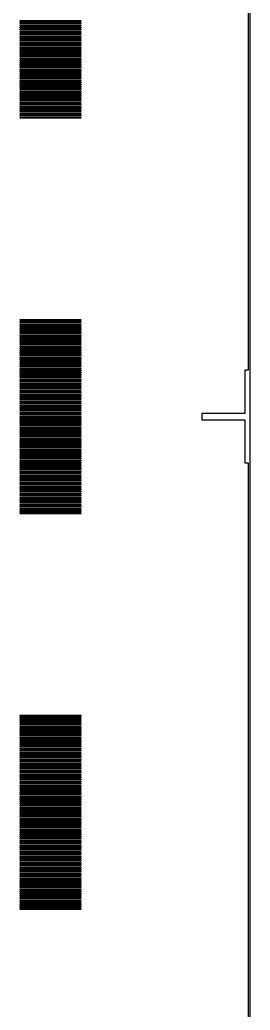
# Model space of a CAD drawing. Extents: x 0 to 54, y 0 to 90.
# Drawn here: x 48.8 to 54.05, y 45 to 67.53 of the extents above; entities that cross this region are included whole.
import ezdxf

# ---------------------------------------------------------------- set-up
doc = ezdxf.new("R2010")
doc.units = 0

msp = doc.modelspace()

# ---------------------------------------------------------------- linework, layer by layer
for p, q in [((54, 90), (54, 59.5547)), ((54.05, -0.04999), (54.05, 90.05)), ((50.2, 67.505), (48.8, 67.505)), ((48.8, 67.505), (48.8, 67.495)), ((48.8, 67.495), (50.2, 67.495)), ((50.2, 67.455), (48.8, 67.455)), ((48.8, 67.455), (48.8, 67.445)), ((48.8, 67.445), (50.2, 67.445)), ((50.2, 67.405), (48.8, 67.405)), ((48.8, 67.405), (48.8, 67.395)), ((48.8, 67.395), (50.2, 67.395)), ((50.2, 67.355), (48.8, 67.355)), ((48.8, 67.355), (48.8, 67.345)), ((50.2, 67.495), (50.2, 67.505)), ((50.2, 67.445), (50.2, 67.455)), ((50.2, 67.395), (50.2, 67.405)), ((50.2, 67.345), (50.2, 67.355)), ((48.8, 67.345), (50.2, 67.345)), ((50.2, 67.305), (48.8, 67.305)), ((48.8, 67.305), (48.8, 67.295)), ((48.8, 67.295), (50.2, 67.295)), ((50.2, 67.255), (48.8, 67.255)), ((48.8, 67.255), (48.8, 67.245)), ((48.8, 67.245), (50.2, 67.245)), ((50.2, 67.205), (48.8, 67.205)), ((48.8, 67.205), (48.8, 67.195)), ((48.8, 67.195), (50.2, 67.195)), ((50.2, 67.155), (48.8, 67.155)), ((48.8, 67.155), (48.8, 67.145)), ((48.8, 67.145), (50.2, 67.145)), ((50.2, 67.295), (50.2, 67.305)), ((50.2, 67.245), (50.2, 67.255)), ((50.2, 67.195), (50.2, 67.205)), ((50.2, 67.145), (50.2, 67.155)), ((50.2, 67.105), (48.8, 67.105)), ((48.8, 67.105), (48.8, 67.095)), ((48.8, 67.095), (50.2, 67.095)), ((50.2, 67.055), (48.8, 67.055)), ((48.8, 67.055), (48.8, 67.045)), ((48.8, 67.045), (50.2, 67.045)), ((50.2, 67.005), (48.8, 67.005)), ((48.8, 67.005), (48.8, 66.995)), ((48.8, 66.995), (50.2, 66.995)), ((50.2, 66.955), (48.8, 66.955)), ((48.8, 66.955), (48.8, 66.945)), ((48.8, 66.945), (50.2, 66.945)), ((50.2, 66.905), (48.8, 66.905)), ((48.8, 66.905), (48.8, 66.895)), ((50.2, 67.095), (50.2, 67.105)), ((50.2, 67.045), (50.2, 67.055)), ((50.2, 66.995), (50.2, 67.005)), ((50.2, 66.945), (50.2, 66.955)), ((50.2, 66.895), (50.2, 66.905)), ((48.8, 66.895), (50.2, 66.895)), ((50.2, 66.855), (48.8, 66.855)), ((48.8, 66.855), (48.8, 66.845)), ((48.8, 66.845), (50.2, 66.845)), ((50.2, 66.805), (48.8, 66.805)), ((48.8, 66.805), (48.8, 66.795)), ((48.8, 66.795), (50.2, 66.795)), ((50.2, 66.755), (48.8, 66.755)), ((48.8, 66.755), (48.8, 66.745)), ((48.8, 66.745), (50.2, 66.745)), ((50.2, 66.705), (48.8, 66.705)), ((48.8, 66.705), (48.8, 66.695)), ((48.8, 66.695), (50.2, 66.695)), ((50.2, 66.845), (50.2, 66.855)), ((50.2, 66.795), (50.2, 66.805)), ((50.2, 66.745), (50.2, 66.755)), ((50.2, 66.695), (50.2, 66.705)), ((50.2, 66.655), (48.8, 66.655)), ((48.8, 66.655), (48.8, 66.645)), ((48.8, 66.645), (50.2, 66.645)), ((50.2, 66.605), (48.8, 66.605)), ((48.8, 66.605), (48.8, 66.595)), ((48.8, 66.595), (50.2, 66.595)), ((50.2, 66.555), (48.8, 66.555)), ((48.8, 66.555), (48.8, 66.545)), ((48.8, 66.545), (50.2, 66.545)), ((50.2, 66.505), (48.8, 66.505)), ((48.8, 66.505), (48.8, 66.495)), ((48.8, 66.495), (50.2, 66.495)), ((50.2, 66.455), (48.8, 66.455)), ((48.8, 66.455), (48.8, 66.445)), ((50.2, 66.645), (50.2, 66.655)), ((50.2, 66.595), (50.2, 66.605)), ((50.2, 66.545), (50.2, 66.555)), ((50.2, 66.495), (50.2, 66.505)), ((50.2, 66.445), (50.2, 66.455)), ((48.8, 66.445), (50.2, 66.445)), ((50.2, 66.405), (48.8, 66.405)), ((48.8, 66.405), (48.8, 66.395)), ((48.8, 66.395), (50.2, 66.395)), ((50.2, 66.355), (48.8, 66.355)), ((48.8, 66.355), (48.8, 66.345)), ((48.8, 66.345), (50.2, 66.345)), ((50.2, 66.305), (48.8, 66.305)), ((48.8, 66.305), (48.8, 66.295)), ((48.8, 66.295), (50.2, 66.295)), ((50.2, 66.255), (48.8, 66.255)), ((48.8, 66.255), (48.8, 66.245)), ((48.8, 66.245), (50.2, 66.245)), ((50.2, 66.395), (50.2, 66.405)), ((50.2, 66.345), (50.2, 66.355)), ((50.2, 66.295), (50.2, 66.305)), ((50.2, 66.245), (50.2, 66.255)), ((50.2, 66.205), (48.8, 66.205)), ((48.8, 66.205), (48.8, 66.195)), ((48.8, 66.195), (50.2, 66.195)), ((50.2, 66.155), (48.8, 66.155)), ((48.8, 66.155), (48.8, 66.145)), ((48.8, 66.145), (50.2, 66.145)), ((50.2, 66.105), (48.8, 66.105)), ((48.8, 66.105), (48.8, 66.095)), ((48.8, 66.095), (50.2, 66.095)), ((50.2, 66.055), (48.8, 66.055)), ((48.8, 66.055), (48.8, 66.045)), ((48.8, 66.045), (50.2, 66.045)), ((50.2, 66.005), (48.8, 66.005)), ((48.8, 66.005), (48.8, 65.995)), ((50.2, 66.195), (50.2, 66.205)), ((50.2, 66.145), (50.2, 66.155)), ((50.2, 66.095), (50.2, 66.105)), ((50.2, 66.045), (50.2, 66.055)), ((50.2, 65.995), (50.2, 66.005)), ((48.8, 65.995), (50.2, 65.995)), ((50.2, 65.955), (48.8, 65.955)), ((48.8, 65.955), (48.8, 65.945)), ((48.8, 65.945), (50.2, 65.945)), ((50.2, 65.905), (48.8, 65.905)), ((48.8, 65.905), (48.8, 65.895)), ((48.8, 65.895), (50.2, 65.895)), ((50.2, 65.855), (48.8, 65.855)), ((48.8, 65.855), (48.8, 65.845)), ((48.8, 65.845), (50.2, 65.845)), ((50.2, 65.805), (48.8, 65.805)), ((48.8, 65.805), (48.8, 65.795)), ((48.8, 65.795), (50.2, 65.795)), ((50.2, 65.945), (50.2, 65.955)), ((50.2, 65.895), (50.2, 65.905)), ((50.2, 65.845), (50.2, 65.855)), ((50.2, 65.795), (50.2, 65.805)), ((50.2, 65.755), (48.8, 65.755)), ((48.8, 65.755), (48.8, 65.745)), ((48.8, 65.745), (50.2, 65.745)), ((50.2, 65.705), (48.8, 65.705)), ((48.8, 65.705), (48.8, 65.695)), ((48.8, 65.695), (50.2, 65.695)), ((50.2, 65.655), (48.8, 65.655)), ((48.8, 65.655), (48.8, 65.645)), ((48.8, 65.645), (50.2, 65.645)), ((50.2, 65.605), (48.8, 65.605)), ((48.8, 65.605), (48.8, 65.595)), ((48.8, 65.595), (50.2, 65.595)), ((50.2, 65.555), (48.8, 65.555)), ((48.8, 65.555), (48.8, 65.545)), ((50.2, 65.745), (50.2, 65.755)), ((50.2, 65.695), (50.2, 65.705)), ((50.2, 65.645), (50.2, 65.655)), ((50.2, 65.595), (50.2, 65.605)), ((50.2, 65.545), (50.2, 65.555)), ((48.8, 65.545), (50.2, 65.545)), ((50.2, 65.505), (48.8, 65.505)), ((48.8, 65.505), (48.8, 65.495)), ((48.8, 65.495), (50.2, 65.495)), ((50.2, 65.455), (48.8, 65.455)), ((48.8, 65.455), (48.8, 65.445)), ((48.8, 65.445), (50.2, 65.445)), ((50.2, 65.405), (48.8, 65.405)), ((48.8, 65.405), (48.8, 65.395)), ((48.8, 65.395), (50.2, 65.395)), ((50.2, 65.355), (48.8, 65.355)), ((48.8, 65.355), (48.8, 65.345)), ((48.8, 65.345), (50.2, 65.345)), ((50.2, 65.495), (50.2, 65.505)), ((50.2, 65.445), (50.2, 65.455)), ((50.2, 65.395), (50.2, 65.405)), ((50.2, 65.345), (50.2, 65.355)), ((50.2, 65.305), (48.8, 65.305)), ((48.8, 65.305), (48.8, 65.295)), ((48.8, 65.295), (50.2, 65.295)), ((50.2, 65.295), (50.2, 65.305)), ((50.2, 60.705), (48.8, 60.705)), ((48.8, 60.705), (48.8, 60.695)), ((48.8, 60.695), (50.2, 60.695)), ((50.2, 60.655), (48.8, 60.655)), ((48.8, 60.655), (48.8, 60.645)), ((48.8, 60.645), (50.2, 60.645)), ((50.2, 60.605), (48.8, 60.605)), ((48.8, 60.605), (48.8, 60.595)), ((48.8, 60.595), (50.2, 60.595)), ((50.2, 60.695), (50.2, 60.705)), ((50.2, 60.645), (50.2, 60.655)), ((50.2, 60.595), (50.2, 60.605)), ((50.2, 60.555), (48.8, 60.555)), ((48.8, 60.555), (48.8, 60.545)), ((48.8, 60.545), (50.2, 60.545)), ((50.2, 60.505), (48.8, 60.505)), ((48.8, 60.505), (48.8, 60.495)), ((48.8, 60.495), (50.2, 60.495)), ((50.2, 60.455), (48.8, 60.455)), ((48.8, 60.455), (48.8, 60.445)), ((48.8, 60.445), (50.2, 60.445)), ((50.2, 60.405), (48.8, 60.405)), ((48.8, 60.405), (48.8, 60.395)), ((48.8, 60.395), (50.2, 60.395)), ((50.2, 60.545), (50.2, 60.555)), ((50.2, 60.495), (50.2, 60.505)), ((50.2, 60.445), (50.2, 60.455)), ((50.2, 60.395), (50.2, 60.405)), ((50.2, 60.355), (48.8, 60.355)), ((48.8, 60.355), (48.8, 60.345)), ((48.8, 60.345), (50.2, 60.345)), ((50.2, 60.305), (48.8, 60.305)), ((48.8, 60.305), (48.8, 60.295)), ((48.8, 60.295), (50.2, 60.295)), ((50.2, 60.255), (48.8, 60.255)), ((48.8, 60.255), (48.8, 60.245)), ((48.8, 60.245), (50.2, 60.245)), ((50.2, 60.205), (48.8, 60.205)), ((48.8, 60.205), (48.8, 60.195)), ((48.8, 60.195), (50.2, 60.195)), ((50.2, 60.155), (48.8, 60.155)), ((48.8, 60.155), (48.8, 60.145)), ((48.8, 60.145), (50.2, 60.145)), ((50.2, 60.345), (50.2, 60.355)), ((50.2, 60.295), (50.2, 60.305)), ((50.2, 60.245), (50.2, 60.255)), ((50.2, 60.195), (50.2, 60.205)), ((50.2, 60.145), (50.2, 60.155)), ((50.2, 60.105), (48.8, 60.105)), ((48.8, 60.105), (48.8, 60.095)), ((48.8, 60.095), (50.2, 60.095)), ((50.2, 60.055), (48.8, 60.055)), ((48.8, 60.055), (48.8, 60.045)), ((48.8, 60.045), (50.2, 60.045)), ((50.2, 60.005), (48.8, 60.005)), ((48.8, 60.005), (48.8, 59.995)), ((48.8, 59.995), (50.2, 59.995)), ((50.2, 59.955), (48.8, 59.955)), ((48.8, 59.955), (48.8, 59.945)), ((48.8, 59.945), (50.2, 59.945)), ((50.2, 60.095), (50.2, 60.105)), ((50.2, 60.045), (50.2, 60.055)), ((50.2, 59.995), (50.2, 60.005)), ((50.2, 59.945), (50.2, 59.955)), ((50.2, 59.905), (48.8, 59.905)), ((48.8, 59.905), (48.8, 59.895)), ((48.8, 59.895), (50.2, 59.895)), ((50.2, 59.855), (48.8, 59.855)), ((48.8, 59.855), (48.8, 59.845)), ((48.8, 59.845), (50.2, 59.845)), ((50.2, 59.805), (48.8, 59.805)), ((48.8, 59.805), (48.8, 59.795)), ((48.8, 59.795), (50.2, 59.795)), ((50.2, 59.755), (48.8, 59.755)), ((48.8, 59.755), (48.8, 59.745)), ((48.8, 59.745), (50.2, 59.745)), ((50.2, 59.705), (48.8, 59.705)), ((48.8, 59.705), (48.8, 59.695)), ((48.8, 59.695), (50.2, 59.695)), ((50.2, 59.895), (50.2, 59.905)), ((50.2, 59.845), (50.2, 59.855)), ((50.2, 59.795), (50.2, 59.805)), ((50.2, 59.745), (50.2, 59.755)), ((50.2, 59.695), (50.2, 59.705)), ((50.2, 59.655), (48.8, 59.655)), ((48.8, 59.655), (48.8, 59.645)), ((48.8, 59.645), (50.2, 59.645)), ((50.2, 59.605), (48.8, 59.605)), ((48.8, 59.605), (48.8, 59.595)), ((48.8, 59.595), (50.2, 59.595)), ((50.2, 59.555), (48.8, 59.555)), ((48.8, 59.555), (48.8, 59.545)), ((48.8, 59.545), (50.2, 59.545)), ((50.2, 59.505), (48.8, 59.505)), ((48.8, 59.505), (48.8, 59.495)), ((48.8, 59.495), (50.2, 59.495)), ((50.2, 59.645), (50.2, 59.655)), ((50.2, 59.595), (50.2, 59.605)), ((50.2, 59.545), (50.2, 59.555)), ((50.2, 59.495), (50.2, 59.505)), ((54, 59.5547), (53.9297, 59.5547)), ((53.9297, 59.5547), (53.9297, 58.5703)), ((50.2, 59.455), (48.8, 59.455)), ((48.8, 59.455), (48.8, 59.445)), ((48.8, 59.445), (50.2, 59.445)), ((50.2, 59.405), (48.8, 59.405)), ((48.8, 59.405), (48.8, 59.395)), ((48.8, 59.395), (50.2, 59.395)), ((50.2, 59.355), (48.8, 59.355)), ((48.8, 59.355), (48.8, 59.345)), ((48.8, 59.345), (50.2, 59.345)), ((50.2, 59.305), (48.8, 59.305)), ((48.8, 59.305), (48.8, 59.295)), ((48.8, 59.295), (50.2, 59.295)), ((50.2, 59.255), (48.8, 59.255)), ((48.8, 59.255), (48.8, 59.245)), ((48.8, 59.245), (50.2, 59.245)), ((50.2, 59.445), (50.2, 59.455)), ((50.2, 59.395), (50.2, 59.405)), ((50.2, 59.345), (50.2, 59.355)), ((50.2, 59.295), (50.2, 59.305)), ((50.2, 59.245), (50.2, 59.255)), ((50.2, 59.205), (48.8, 59.205)), ((48.8, 59.205), (48.8, 59.195)), ((48.8, 59.195), (50.2, 59.195)), ((50.2, 59.155), (48.8, 59.155)), ((48.8, 59.155), (48.8, 59.145)), ((48.8, 59.145), (50.2, 59.145)), ((50.2, 59.105), (48.8, 59.105)), ((48.8, 59.105), (48.8, 59.095)), ((48.8, 59.095), (50.2, 59.095)), ((50.2, 59.055), (48.8, 59.055)), ((48.8, 59.055), (48.8, 59.045)), ((48.8, 59.045), (50.2, 59.045)), ((50.2, 59.195), (50.2, 59.205)), ((50.2, 59.145), (50.2, 59.155)), ((50.2, 59.095), (50.2, 59.105)), ((50.2, 59.045), (50.2, 59.055)), ((50.2, 59.005), (48.8, 59.005)), ((48.8, 59.005), (48.8, 58.995)), ((48.8, 58.995), (50.2, 58.995)), ((50.2, 58.955), (48.8, 58.955)), ((48.8, 58.955), (48.8, 58.945)), ((48.8, 58.945), (50.2, 58.945)), ((50.2, 58.905), (48.8, 58.905)), ((48.8, 58.905), (48.8, 58.895)), ((48.8, 58.895), (50.2, 58.895)), ((50.2, 58.855), (48.8, 58.855)), ((48.8, 58.855), (48.8, 58.845)), ((48.8, 58.845), (50.2, 58.845)), ((50.2, 58.805), (48.8, 58.805)), ((48.8, 58.805), (48.8, 58.795)), ((48.8, 58.795), (50.2, 58.795)), ((50.2, 58.995), (50.2, 59.005)), ((50.2, 58.945), (50.2, 58.955)), ((50.2, 58.895), (50.2, 58.905)), ((50.2, 58.845), (50.2, 58.855)), ((50.2, 58.795), (50.2, 58.805)), ((50.2, 58.755), (48.8, 58.755)), ((48.8, 58.755), (48.8, 58.745)), ((48.8, 58.745), (50.2, 58.745)), ((50.2, 58.705), (48.8, 58.705)), ((48.8, 58.705), (48.8, 58.695)), ((48.8, 58.695), (50.2, 58.695)), ((50.2, 58.655), (48.8, 58.655)), ((48.8, 58.655), (48.8, 58.645)), ((48.8, 58.645), (50.2, 58.645)), ((50.2, 58.605), (48.8, 58.605)), ((48.8, 58.605), (48.8, 58.595)), ((48.8, 58.595), (50.2, 58.595)), ((50.2, 58.745), (50.2, 58.755)), ((50.2, 58.695), (50.2, 58.705)), ((50.2, 58.645), (50.2, 58.655)), ((50.2, 58.595), (50.2, 58.605)), ((53.9297, 58.5703), (52.9453, 58.5703)), ((52.9453, 58.5703), (52.9453, 58.4297)), ((50.2, 58.555), (48.8, 58.555)), ((48.8, 58.555), (48.8, 58.545)), ((48.8, 58.545), (50.2, 58.545)), ((50.2, 58.505), (48.8, 58.505)), ((48.8, 58.505), (48.8, 58.495)), ((48.8, 58.495), (50.2, 58.495)), ((50.2, 58.455), (48.8, 58.455)), ((48.8, 58.455), (48.8, 58.445)), ((48.8, 58.445), (50.2, 58.445)), ((50.2, 58.405), (48.8, 58.405)), ((48.8, 58.405), (48.8, 58.395)), ((48.8, 58.395), (50.2, 58.395)), ((50.2, 58.355), (48.8, 58.355)), ((48.8, 58.355), (48.8, 58.345)), ((48.8, 58.345), (50.2, 58.345)), ((50.2, 58.545), (50.2, 58.555)), ((50.2, 58.495), (50.2, 58.505)), ((50.2, 58.445), (50.2, 58.455)), ((50.2, 58.395), (50.2, 58.405)), ((50.2, 58.345), (50.2, 58.355)), ((52.9453, 58.4297), (53.9297, 58.4297)), ((53.9297, 58.4297), (53.9297, 57.4453)), ((50.2, 58.305), (48.8, 58.305)), ((48.8, 58.305), (48.8, 58.295)), ((48.8, 58.295), (50.2, 58.295)), ((50.2, 58.255), (48.8, 58.255)), ((48.8, 58.255), (48.8, 58.245)), ((48.8, 58.245), (50.2, 58.245)), ((50.2, 58.205), (48.8, 58.205)), ((48.8, 58.205), (48.8, 58.195)), ((48.8, 58.195), (50.2, 58.195)), ((50.2, 58.155), (48.8, 58.155)), ((48.8, 58.155), (48.8, 58.145)), ((48.8, 58.145), (50.2, 58.145)), ((50.2, 58.295), (50.2, 58.305)), ((50.2, 58.245), (50.2, 58.255)), ((50.2, 58.195), (50.2, 58.205)), ((50.2, 58.145), (50.2, 58.155)), ((50.2, 58.105), (48.8, 58.105)), ((48.8, 58.105), (48.8, 58.095)), ((48.8, 58.095), (50.2, 58.095)), ((50.2, 58.055), (48.8, 58.055)), ((48.8, 58.055), (48.8, 58.045)), ((48.8, 58.045), (50.2, 58.045)), ((50.2, 58.005), (48.8, 58.005)), ((48.8, 58.005), (48.8, 57.995)), ((48.8, 57.995), (50.2, 57.995)), ((50.2, 57.955), (48.8, 57.955)), ((48.8, 57.955), (48.8, 57.945)), ((48.8, 57.945), (50.2, 57.945)), ((50.2, 57.905), (48.8, 57.905)), ((48.8, 57.905), (48.8, 57.895)), ((48.8, 57.895), (50.2, 57.895)), ((50.2, 58.095), (50.2, 58.105)), ((50.2, 58.045), (50.2, 58.055)), ((50.2, 57.995), (50.2, 58.005)), ((50.2, 57.945), (50.2, 57.955)), ((50.2, 57.895), (50.2, 57.905)), ((50.2, 57.855), (48.8, 57.855)), ((48.8, 57.855), (48.8, 57.845)), ((48.8, 57.845), (50.2, 57.845)), ((50.2, 57.805), (48.8, 57.805)), ((48.8, 57.805), (48.8, 57.795)), ((48.8, 57.795), (50.2, 57.795)), ((50.2, 57.755), (48.8, 57.755)), ((48.8, 57.755), (48.8, 57.745)), ((48.8, 57.745), (50.2, 57.745)), ((50.2, 57.705), (48.8, 57.705)), ((48.8, 57.705), (48.8, 57.695)), ((48.8, 57.695), (50.2, 57.695)), ((50.2, 57.845), (50.2, 57.855)), ((50.2, 57.795), (50.2, 57.805)), ((50.2, 57.745), (50.2, 57.755)), ((50.2, 57.695), (50.2, 57.705)), ((50.2, 57.655), (48.8, 57.655)), ((48.8, 57.655), (48.8, 57.645)), ((48.8, 57.645), (50.2, 57.645)), ((50.2, 57.605), (48.8, 57.605)), ((48.8, 57.605), (48.8, 57.595)), ((48.8, 57.595), (50.2, 57.595)), ((50.2, 57.555), (48.8, 57.555)), ((48.8, 57.555), (48.8, 57.545)), ((48.8, 57.545), (50.2, 57.545)), ((50.2, 57.505), (48.8, 57.505)), ((48.8, 57.505), (48.8, 57.495)), ((48.8, 57.495), (50.2, 57.495)), ((50.2, 57.455), (48.8, 57.455)), ((48.8, 57.455), (48.8, 57.445)), ((48.8, 57.445), (50.2, 57.445)), ((50.2, 57.645), (50.2, 57.655)), ((50.2, 57.595), (50.2, 57.605)), ((50.2, 57.545), (50.2, 57.555)), ((50.2, 57.495), (50.2, 57.505)), ((50.2, 57.445), (50.2, 57.455)), ((53.9297, 57.4453), (54, 57.4453)), ((54, 57.4453), (54, 32.5547)), ((50.2, 57.405), (48.8, 57.405)), ((48.8, 57.405), (48.8, 57.395)), ((48.8, 57.395), (50.2, 57.395)), ((50.2, 57.355), (48.8, 57.355)), ((48.8, 57.355), (48.8, 57.345)), ((48.8, 57.345), (50.2, 57.345)), ((50.2, 57.305), (48.8, 57.305)), ((48.8, 57.305), (48.8, 57.295)), ((48.8, 57.295), (50.2, 57.295)), ((50.2, 57.255), (48.8, 57.255)), ((48.8, 57.255), (48.8, 57.245)), ((48.8, 57.245), (50.2, 57.245)), ((50.2, 57.395), (50.2, 57.405)), ((50.2, 57.345), (50.2, 57.355)), ((50.2, 57.295), (50.2, 57.305)), ((50.2, 57.245), (50.2, 57.255)), ((50.2, 57.205), (48.8, 57.205)), ((48.8, 57.205), (48.8, 57.195)), ((48.8, 57.195), (50.2, 57.195)), ((50.2, 57.155), (48.8, 57.155)), ((48.8, 57.155), (48.8, 57.145)), ((48.8, 57.145), (50.2, 57.145)), ((50.2, 57.105), (48.8, 57.105)), ((48.8, 57.105), (48.8, 57.095)), ((48.8, 57.095), (50.2, 57.095)), ((50.2, 57.055), (48.8, 57.055)), ((48.8, 57.055), (48.8, 57.045)), ((48.8, 57.045), (50.2, 57.045)), ((50.2, 57.005), (48.8, 57.005)), ((48.8, 57.005), (48.8, 56.995)), ((48.8, 56.995), (50.2, 56.995)), ((50.2, 57.195), (50.2, 57.205)), ((50.2, 57.145), (50.2, 57.155)), ((50.2, 57.095), (50.2, 57.105)), ((50.2, 57.045), (50.2, 57.055)), ((50.2, 56.995), (50.2, 57.005)), ((50.2, 56.955), (48.8, 56.955)), ((48.8, 56.955), (48.8, 56.945)), ((48.8, 56.945), (50.2, 56.945)), ((50.2, 56.905), (48.8, 56.905)), ((48.8, 56.905), (48.8, 56.895)), ((48.8, 56.895), (50.2, 56.895)), ((50.2, 56.855), (48.8, 56.855)), ((48.8, 56.855), (48.8, 56.845)), ((48.8, 56.845), (50.2, 56.845)), ((50.2, 56.805), (48.8, 56.805)), ((48.8, 56.805), (48.8, 56.795)), ((48.8, 56.795), (50.2, 56.795)), ((50.2, 56.945), (50.2, 56.955)), ((50.2, 56.895), (50.2, 56.905)), ((50.2, 56.845), (50.2, 56.855)), ((50.2, 56.795), (50.2, 56.805)), ((50.2, 56.755), (48.8, 56.755)), ((48.8, 56.755), (48.8, 56.745)), ((48.8, 56.745), (50.2, 56.745)), ((50.2, 56.705), (48.8, 56.705)), ((48.8, 56.705), (48.8, 56.695)), ((48.8, 56.695), (50.2, 56.695)), ((50.2, 56.655), (48.8, 56.655)), ((48.8, 56.655), (48.8, 56.645)), ((48.8, 56.645), (50.2, 56.645)), ((50.2, 56.605), (48.8, 56.605)), ((48.8, 56.605), (48.8, 56.595)), ((48.8, 56.595), (50.2, 56.595)), ((50.2, 56.555), (48.8, 56.555)), ((48.8, 56.555), (48.8, 56.545)), ((48.8, 56.545), (50.2, 56.545)), ((50.2, 56.745), (50.2, 56.755)), ((50.2, 56.695), (50.2, 56.705)), ((50.2, 56.645), (50.2, 56.655)), ((50.2, 56.595), (50.2, 56.605)), ((50.2, 56.545), (50.2, 56.555)), ((50.2, 56.505), (48.8, 56.505)), ((48.8, 56.505), (48.8, 56.495)), ((48.8, 56.495), (50.2, 56.495)), ((50.2, 56.455), (48.8, 56.455)), ((48.8, 56.455), (48.8, 56.445)), ((48.8, 56.445), (50.2, 56.445)), ((50.2, 56.405), (48.8, 56.405)), ((48.8, 56.405), (48.8, 56.395)), ((48.8, 56.395), (50.2, 56.395)), ((50.2, 56.355), (48.8, 56.355)), ((48.8, 56.355), (48.8, 56.345)), ((48.8, 56.345), (50.2, 56.345)), ((50.2, 56.495), (50.2, 56.505)), ((50.2, 56.445), (50.2, 56.455)), ((50.2, 56.395), (50.2, 56.405)), ((50.2, 56.345), (50.2, 56.355)), ((50.2, 56.305), (48.8, 56.305)), ((48.8, 56.305), (48.8, 56.295)), ((48.8, 56.295), (50.2, 56.295)), ((50.2, 56.295), (50.2, 56.305)), ((50.2, 51.705), (48.8, 51.705)), ((48.8, 51.705), (48.8, 51.695)), ((48.8, 51.695), (50.2, 51.695)), ((50.2, 51.655), (48.8, 51.655)), ((48.8, 51.655), (48.8, 51.645)), ((48.8, 51.645), (50.2, 51.645)), ((50.2, 51.605), (48.8, 51.605)), ((48.8, 51.605), (48.8, 51.595)), ((48.8, 51.595), (50.2, 51.595)), ((50.2, 51.695), (50.2, 51.705)), ((50.2, 51.645), (50.2, 51.655)), ((50.2, 51.595), (50.2, 51.605)), ((50.2, 51.555), (48.8, 51.555)), ((48.8, 51.555), (48.8, 51.545)), ((48.8, 51.545), (50.2, 51.545)), ((50.2, 51.505), (48.8, 51.505)), ((48.8, 51.505), (48.8, 51.495)), ((48.8, 51.495), (50.2, 51.495)), ((50.2, 51.455), (48.8, 51.455)), ((48.8, 51.455), (48.8, 51.445)), ((48.8, 51.445), (50.2, 51.445)), ((50.2, 51.405), (48.8, 51.405)), ((48.8, 51.405), (48.8, 51.395)), ((48.8, 51.395), (50.2, 51.395)), ((50.2, 51.545), (50.2, 51.555)), ((50.2, 51.495), (50.2, 51.505)), ((50.2, 51.445), (50.2, 51.455)), ((50.2, 51.395), (50.2, 51.405)), ((50.2, 51.355), (48.8, 51.355)), ((48.8, 51.355), (48.8, 51.345)), ((48.8, 51.345), (50.2, 51.345)), ((50.2, 51.305), (48.8, 51.305)), ((48.8, 51.305), (48.8, 51.295)), ((48.8, 51.295), (50.2, 51.295)), ((50.2, 51.255), (48.8, 51.255)), ((48.8, 51.255), (48.8, 51.245)), ((48.8, 51.245), (50.2, 51.245)), ((50.2, 51.205), (48.8, 51.205)), ((48.8, 51.205), (48.8, 51.195)), ((48.8, 51.195), (50.2, 51.195)), ((50.2, 51.155), (48.8, 51.155)), ((48.8, 51.155), (48.8, 51.145)), ((48.8, 51.145), (50.2, 51.145)), ((50.2, 51.345), (50.2, 51.355)), ((50.2, 51.295), (50.2, 51.305)), ((50.2, 51.245), (50.2, 51.255)), ((50.2, 51.195), (50.2, 51.205)), ((50.2, 51.145), (50.2, 51.155)), ((50.2, 51.105), (48.8, 51.105)), ((48.8, 51.105), (48.8, 51.095)), ((48.8, 51.095), (50.2, 51.095)), ((50.2, 51.055), (48.8, 51.055)), ((48.8, 51.055), (48.8, 51.045)), ((48.8, 51.045), (50.2, 51.045)), ((50.2, 51.005), (48.8, 51.005)), ((48.8, 51.005), (48.8, 50.995)), ((48.8, 50.995), (50.2, 50.995)), ((50.2, 50.955), (48.8, 50.955)), ((48.8, 50.955), (48.8, 50.945)), ((48.8, 50.945), (50.2, 50.945)), ((50.2, 51.095), (50.2, 51.105)), ((50.2, 51.045), (50.2, 51.055)), ((50.2, 50.995), (50.2, 51.005)), ((50.2, 50.945), (50.2, 50.955)), ((50.2, 50.905), (48.8, 50.905)), ((48.8, 50.905), (48.8, 50.895)), ((48.8, 50.895), (50.2, 50.895)), ((50.2, 50.855), (48.8, 50.855)), ((48.8, 50.855), (48.8, 50.845)), ((48.8, 50.845), (50.2, 50.845)), ((50.2, 50.805), (48.8, 50.805)), ((48.8, 50.805), (48.8, 50.795)), ((48.8, 50.795), (50.2, 50.795)), ((50.2, 50.755), (48.8, 50.755)), ((48.8, 50.755), (48.8, 50.745)), ((48.8, 50.745), (50.2, 50.745)), ((50.2, 50.705), (48.8, 50.705)), ((48.8, 50.705), (48.8, 50.695)), ((48.8, 50.695), (50.2, 50.695)), ((50.2, 50.895), (50.2, 50.905)), ((50.2, 50.845), (50.2, 50.855)), ((50.2, 50.795), (50.2, 50.805)), ((50.2, 50.745), (50.2, 50.755)), ((50.2, 50.695), (50.2, 50.705)), ((50.2, 50.655), (48.8, 50.655)), ((48.8, 50.655), (48.8, 50.645)), ((48.8, 50.645), (50.2, 50.645)), ((50.2, 50.605), (48.8, 50.605)), ((48.8, 50.605), (48.8, 50.595)), ((48.8, 50.595), (50.2, 50.595)), ((50.2, 50.555), (48.8, 50.555)), ((48.8, 50.555), (48.8, 50.545)), ((48.8, 50.545), (50.2, 50.545)), ((50.2, 50.505), (48.8, 50.505)), ((48.8, 50.505), (48.8, 50.495)), ((48.8, 50.495), (50.2, 50.495)), ((50.2, 50.645), (50.2, 50.655)), ((50.2, 50.595), (50.2, 50.605)), ((50.2, 50.545), (50.2, 50.555)), ((50.2, 50.495), (50.2, 50.505)), ((50.2, 50.455), (48.8, 50.455)), ((48.8, 50.455), (48.8, 50.445)), ((48.8, 50.445), (50.2, 50.445)), ((50.2, 50.405), (48.8, 50.405)), ((48.8, 50.405), (48.8, 50.395)), ((48.8, 50.395), (50.2, 50.395)), ((50.2, 50.355), (48.8, 50.355)), ((48.8, 50.355), (48.8, 50.345)), ((48.8, 50.345), (50.2, 50.345)), ((50.2, 50.305), (48.8, 50.305)), ((48.8, 50.305), (48.8, 50.295)), ((48.8, 50.295), (50.2, 50.295)), ((50.2, 50.255), (48.8, 50.255)), ((48.8, 50.255), (48.8, 50.245)), ((48.8, 50.245), (50.2, 50.245)), ((50.2, 50.445), (50.2, 50.455)), ((50.2, 50.395), (50.2, 50.405)), ((50.2, 50.345), (50.2, 50.355)), ((50.2, 50.295), (50.2, 50.305)), ((50.2, 50.245), (50.2, 50.255)), ((50.2, 50.205), (48.8, 50.205)), ((48.8, 50.205), (48.8, 50.195)), ((48.8, 50.195), (50.2, 50.195)), ((50.2, 50.155), (48.8, 50.155)), ((48.8, 50.155), (48.8, 50.145)), ((48.8, 50.145), (50.2, 50.145)), ((50.2, 50.105), (48.8, 50.105)), ((48.8, 50.105), (48.8, 50.095)), ((48.8, 50.095), (50.2, 50.095)), ((50.2, 50.055), (48.8, 50.055)), ((48.8, 50.055), (48.8, 50.045)), ((48.8, 50.045), (50.2, 50.045)), ((50.2, 50.195), (50.2, 50.205)), ((50.2, 50.145), (50.2, 50.155)), ((50.2, 50.095), (50.2, 50.105)), ((50.2, 50.045), (50.2, 50.055)), ((50.2, 50.005), (48.8, 50.005)), ((48.8, 50.005), (48.8, 49.995)), ((48.8, 49.995), (50.2, 49.995)), ((50.2, 49.955), (48.8, 49.955)), ((48.8, 49.955), (48.8, 49.945)), ((48.8, 49.945), (50.2, 49.945)), ((50.2, 49.905), (48.8, 49.905)), ((48.8, 49.905), (48.8, 49.895)), ((48.8, 49.895), (50.2, 49.895)), ((50.2, 49.855), (48.8, 49.855)), ((48.8, 49.855), (48.8, 49.845)), ((48.8, 49.845), (50.2, 49.845)), ((50.2, 49.805), (48.8, 49.805)), ((48.8, 49.805), (48.8, 49.795)), ((48.8, 49.795), (50.2, 49.795)), ((50.2, 49.995), (50.2, 50.005)), ((50.2, 49.945), (50.2, 49.955)), ((50.2, 49.895), (50.2, 49.905)), ((50.2, 49.845), (50.2, 49.855)), ((50.2, 49.795), (50.2, 49.805)), ((50.2, 49.755), (48.8, 49.755)), ((48.8, 49.755), (48.8, 49.745)), ((48.8, 49.745), (50.2, 49.745)), ((50.2, 49.705), (48.8, 49.705)), ((48.8, 49.705), (48.8, 49.695)), ((48.8, 49.695), (50.2, 49.695)), ((50.2, 49.655), (48.8, 49.655)), ((48.8, 49.655), (48.8, 49.645)), ((48.8, 49.645), (50.2, 49.645)), ((50.2, 49.605), (48.8, 49.605)), ((48.8, 49.605), (48.8, 49.595)), ((48.8, 49.595), (50.2, 49.595)), ((50.2, 49.555), (48.8, 49.555)), ((48.8, 49.555), (48.8, 49.545)), ((50.2, 49.745), (50.2, 49.755)), ((50.2, 49.695), (50.2, 49.705)), ((50.2, 49.645), (50.2, 49.655)), ((50.2, 49.595), (50.2, 49.605)), ((50.2, 49.545), (50.2, 49.555)), ((48.8, 49.545), (50.2, 49.545)), ((50.2, 49.505), (48.8, 49.505)), ((48.8, 49.505), (48.8, 49.495)), ((48.8, 49.495), (50.2, 49.495)), ((50.2, 49.455), (48.8, 49.455)), ((48.8, 49.455), (48.8, 49.445)), ((48.8, 49.445), (50.2, 49.445)), ((50.2, 49.405), (48.8, 49.405)), ((48.8, 49.405), (48.8, 49.395)), ((48.8, 49.395), (50.2, 49.395)), ((50.2, 49.355), (48.8, 49.355)), ((48.8, 49.355), (48.8, 49.345)), ((48.8, 49.345), (50.2, 49.345)), ((50.2, 49.495), (50.2, 49.505)), ((50.2, 49.445), (50.2, 49.455)), ((50.2, 49.395), (50.2, 49.405)), ((50.2, 49.345), (50.2, 49.355)), ((50.2, 49.305), (48.8, 49.305)), ((48.8, 49.305), (48.8, 49.295)), ((48.8, 49.295), (50.2, 49.295)), ((50.2, 49.255), (48.8, 49.255)), ((48.8, 49.255), (48.8, 49.245)), ((48.8, 49.245), (50.2, 49.245)), ((50.2, 49.205), (48.8, 49.205)), ((48.8, 49.205), (48.8, 49.195)), ((48.8, 49.195), (50.2, 49.195)), ((50.2, 49.155), (48.8, 49.155)), ((48.8, 49.155), (48.8, 49.145)), ((48.8, 49.145), (50.2, 49.145)), ((50.2, 49.105), (48.8, 49.105)), ((48.8, 49.105), (48.8, 49.095)), ((50.2, 49.295), (50.2, 49.305)), ((50.2, 49.245), (50.2, 49.255)), ((50.2, 49.195), (50.2, 49.205)), ((50.2, 49.145), (50.2, 49.155)), ((50.2, 49.095), (50.2, 49.105)), ((48.8, 49.095), (50.2, 49.095)), ((50.2, 49.055), (48.8, 49.055)), ((48.8, 49.055), (48.8, 49.045)), ((48.8, 49.045), (50.2, 49.045)), ((50.2, 49.005), (48.8, 49.005)), ((48.8, 49.005), (48.8, 48.995)), ((48.8, 48.995), (50.2, 48.995)), ((50.2, 48.955), (48.8, 48.955)), ((48.8, 48.955), (48.8, 48.945)), ((48.8, 48.945), (50.2, 48.945)), ((50.2, 48.905), (48.8, 48.905)), ((48.8, 48.905), (48.8, 48.895)), ((48.8, 48.895), (50.2, 48.895)), ((50.2, 49.045), (50.2, 49.055)), ((50.2, 48.995), (50.2, 49.005)), ((50.2, 48.945), (50.2, 48.955)), ((50.2, 48.895), (50.2, 48.905)), ((50.2, 48.855), (48.8, 48.855)), ((48.8, 48.855), (48.8, 48.845)), ((48.8, 48.845), (50.2, 48.845)), ((50.2, 48.805), (48.8, 48.805)), ((48.8, 48.805), (48.8, 48.795)), ((48.8, 48.795), (50.2, 48.795)), ((50.2, 48.755), (48.8, 48.755)), ((48.8, 48.755), (48.8, 48.745)), ((48.8, 48.745), (50.2, 48.745)), ((50.2, 48.705), (48.8, 48.705)), ((48.8, 48.705), (48.8, 48.695)), ((48.8, 48.695), (50.2, 48.695)), ((50.2, 48.655), (48.8, 48.655)), ((48.8, 48.655), (48.8, 48.645)), ((50.2, 48.845), (50.2, 48.855)), ((50.2, 48.795), (50.2, 48.805)), ((50.2, 48.745), (50.2, 48.755)), ((50.2, 48.695), (50.2, 48.705)), ((50.2, 48.645), (50.2, 48.655)), ((48.8, 48.645), (50.2, 48.645)), ((50.2, 48.605), (48.8, 48.605)), ((48.8, 48.605), (48.8, 48.595)), ((48.8, 48.595), (50.2, 48.595)), ((50.2, 48.555), (48.8, 48.555)), ((48.8, 48.555), (48.8, 48.545)), ((48.8, 48.545), (50.2, 48.545)), ((50.2, 48.505), (48.8, 48.505)), ((48.8, 48.505), (48.8, 48.495)), ((48.8, 48.495), (50.2, 48.495)), ((50.2, 48.455), (48.8, 48.455)), ((48.8, 48.455), (48.8, 48.445)), ((48.8, 48.445), (50.2, 48.445)), ((50.2, 48.595), (50.2, 48.605)), ((50.2, 48.545), (50.2, 48.555)), ((50.2, 48.495), (50.2, 48.505)), ((50.2, 48.445), (50.2, 48.455)), ((50.2, 48.405), (48.8, 48.405)), ((48.8, 48.405), (48.8, 48.395)), ((48.8, 48.395), (50.2, 48.395)), ((50.2, 48.355), (48.8, 48.355)), ((48.8, 48.355), (48.8, 48.345)), ((48.8, 48.345), (50.2, 48.345)), ((50.2, 48.305), (48.8, 48.305)), ((48.8, 48.305), (48.8, 48.295)), ((48.8, 48.295), (50.2, 48.295)), ((50.2, 48.255), (48.8, 48.255)), ((48.8, 48.255), (48.8, 48.245)), ((48.8, 48.245), (50.2, 48.245)), ((50.2, 48.205), (48.8, 48.205)), ((48.8, 48.205), (48.8, 48.195)), ((50.2, 48.395), (50.2, 48.405)), ((50.2, 48.345), (50.2, 48.355)), ((50.2, 48.295), (50.2, 48.305)), ((50.2, 48.245), (50.2, 48.255)), ((50.2, 48.195), (50.2, 48.205)), ((48.8, 48.195), (50.2, 48.195)), ((50.2, 48.155), (48.8, 48.155)), ((48.8, 48.155), (48.8, 48.145)), ((48.8, 48.145), (50.2, 48.145)), ((50.2, 48.105), (48.8, 48.105)), ((48.8, 48.105), (48.8, 48.095)), ((48.8, 48.095), (50.2, 48.095)), ((50.2, 48.055), (48.8, 48.055)), ((48.8, 48.055), (48.8, 48.045)), ((48.8, 48.045), (50.2, 48.045)), ((50.2, 48.005), (48.8, 48.005)), ((48.8, 48.005), (48.8, 47.995)), ((48.8, 47.995), (50.2, 47.995)), ((50.2, 48.145), (50.2, 48.155)), ((50.2, 48.095), (50.2, 48.105)), ((50.2, 48.045), (50.2, 48.055)), ((50.2, 47.995), (50.2, 48.005)), ((50.2, 47.955), (48.8, 47.955)), ((48.8, 47.955), (48.8, 47.945)), ((48.8, 47.945), (50.2, 47.945)), ((50.2, 47.905), (48.8, 47.905)), ((48.8, 47.905), (48.8, 47.895)), ((48.8, 47.895), (50.2, 47.895)), ((50.2, 47.855), (48.8, 47.855)), ((48.8, 47.855), (48.8, 47.845)), ((48.8, 47.845), (50.2, 47.845)), ((50.2, 47.805), (48.8, 47.805)), ((48.8, 47.805), (48.8, 47.795)), ((48.8, 47.795), (50.2, 47.795)), ((50.2, 47.755), (48.8, 47.755)), ((48.8, 47.755), (48.8, 47.745)), ((50.2, 47.945), (50.2, 47.955)), ((50.2, 47.895), (50.2, 47.905)), ((50.2, 47.845), (50.2, 47.855)), ((50.2, 47.795), (50.2, 47.805)), ((50.2, 47.745), (50.2, 47.755)), ((48.8, 47.745), (50.2, 47.745)), ((50.2, 47.705), (48.8, 47.705)), ((48.8, 47.705), (48.8, 47.695)), ((48.8, 47.695), (50.2, 47.695)), ((50.2, 47.655), (48.8, 47.655)), ((48.8, 47.655), (48.8, 47.645)), ((48.8, 47.645), (50.2, 47.645)), ((50.2, 47.605), (48.8, 47.605)), ((48.8, 47.605), (48.8, 47.595)), ((48.8, 47.595), (50.2, 47.595)), ((50.2, 47.555), (48.8, 47.555)), ((48.8, 47.555), (48.8, 47.545)), ((48.8, 47.545), (50.2, 47.545)), ((50.2, 47.695), (50.2, 47.705)), ((50.2, 47.645), (50.2, 47.655)), ((50.2, 47.595), (50.2, 47.605)), ((50.2, 47.545), (50.2, 47.555)), ((50.2, 47.505), (48.8, 47.505)), ((48.8, 47.505), (48.8, 47.495)), ((48.8, 47.495), (50.2, 47.495)), ((50.2, 47.455), (48.8, 47.455)), ((48.8, 47.455), (48.8, 47.445)), ((48.8, 47.445), (50.2, 47.445)), ((50.2, 47.405), (48.8, 47.405)), ((48.8, 47.405), (48.8, 47.395)), ((48.8, 47.395), (50.2, 47.395)), ((50.2, 47.355), (48.8, 47.355)), ((48.8, 47.355), (48.8, 47.345)), ((48.8, 47.345), (50.2, 47.345)), ((50.2, 47.305), (48.8, 47.305)), ((48.8, 47.305), (48.8, 47.295)), ((50.2, 47.495), (50.2, 47.505)), ((50.2, 47.445), (50.2, 47.455)), ((50.2, 47.395), (50.2, 47.405)), ((50.2, 47.345), (50.2, 47.355)), ((50.2, 47.295), (50.2, 47.305)), ((48.8, 47.295), (50.2, 47.295))]:
    msp.add_line(p, q)

doc.saveas('drawing.dxf')
